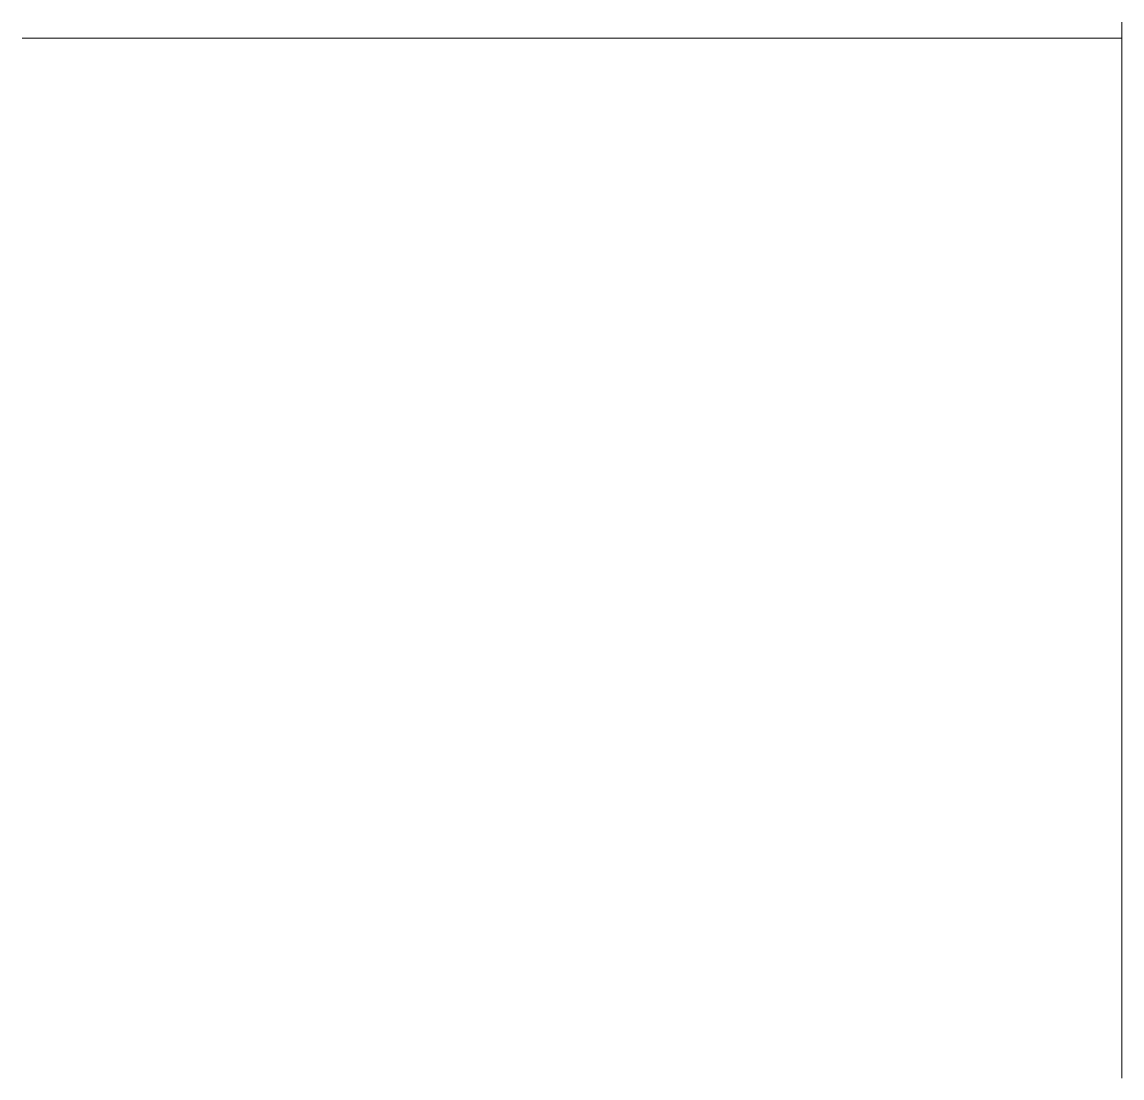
# Model space of a CAD drawing. Header units: millimetres. Extents: x -1807136 to 209800, y 0 to 410608.
# Drawn here: x -6.88 to 0, y 0 to 6.6 of the extents above; entities that cross this region are included whole.
import ezdxf

# ---------------------------------------------------------------- set-up
doc = ezdxf.new("R2010")
doc.units = ezdxf.units.MM
doc.layers.get('0').update_dxf_attribs({"lineweight": 5})

msp = doc.modelspace()

# ---------------------------------------------------------------- linework, layer by layer
at = {"color": 0, "lineweight": 0, "elevation": 1}
msp.add_lwpolyline([(-6.87506, 6.5001), (-6.87506, 6.5001), (-6.87506, 6.5001), (-6.85645, 6.5001), (-6.85645, 6.5001), (-6.85645, 6.5001), (-6.85645, 6.5001), (-6.85645, 6.5001), (-6.85645, 6.5001), (-6.85645, 6.5001), (-6.7561, 6.5001), (-6.7561, 6.5001), (-6.7561, 6.5001), (-6.7561, 6.5001), (0, 6.5001), (0, 6.5001), (0, 6.5001), (0, 6.5001), (0, 6.5001), (0, 6.5001), (0, 6.5001), (0, 6.5001), (0, 6.5127), (0, 6.5127), (0, 6.5127), (0, 6.5127), (0, 6.60024), (0, 6.60024), (0, 6.60024), (0, 6.60024), (0, 6.60024), (0, 6.60024), (0, 6.60024), (0, 6.60024), (0, 6.60024), (0, 6.60024), (0, 6.60024), (0, 6.60024), (0, 6.60024), (0, 6.60024), (0, 6.60024), (0, 6.60024), (0, 6.60024), (0, 6.60024), (0, 6.60024), (0, 6.60024), (0, 6.60024), (0, 6.60024), (0, 6.60024), (0, 6.60024), (0, 6.60024), (0, 6.60024), (0, 6.60024), (0, 6.60024), (0, 6.60024), (0, 6.60024), (0, 6.60024), (0, 6.60024), (0, 6.60024), (0, 6.60024), (0, 6.60024), (0, 6.60024), (0, 6.60024), (0, 6.60024), (0, 6.60024), (0, 6.60024), (0, 6.60024), (0, 6.60024), (0, 6.60024), (0, 6.60024), (0, 6.60024), (0, 6.60024), (0, 6.60024), (0, 6.60024), (0, 6.60024), (0, 6.60024), (0, 6.60024), (0, 6.60024), (0, 6.60024), (0, 6.60024), (0, 6.60024), (0, 6.60024), (0, 6.60024), (0, 6.60024), (0, 6.60024), (0, 6.60024), (0, 6.60024), (0, 6.60024), (0, 6.60024), (0, 6.60024), (0, 6.60024), (0, 6.60024), (0, 6.60024), (0, 6.60024), (0, 6.60024), (0, 6.60024), (0, 6.60024), (0, 6.60024), (0, 6.60024), (0, 6.60024), (0, 6.60024), (0, 6.60024), (0, 6.60024), (0, 6.60024), (0, 6.60024), (0, 6.60024), (0, 6.60024), (0, 6.60024), (0, 6.60024), (0, 6.60024), (0, 6.60024), (0, 0), (0, 0), (0, 0), (0, 0), (0, 0), (0, 0), (0, 0), (0, 0), (0, 0), (0, 0), (0, 0), (0, 0), (0, 0), (0, 0), (0, 0), (0, 0), (0, 0), (0, 0), (0, 0), (0, 0), (0, 0), (0, 0), (0, 0), (0, 0), (0, 0), (0, 0), (0, 0), (0, 0), (0, 0), (0, 0), (0, 0), (0, 0), (0, 0), (0, 0), (0, 0), (0, 0), (0, 0), (0, 0), (0, 0), (0, 0), (0, 0), (0, 0), (0, 0), (0, 0), (0, 0), (0, 0), (0, 0), (0, 0), (0, 0), (0, 0), (0, 0), (0, 0), (0, 0), (0, 0), (0, 0), (0, 0), (0, 0), (0, 0), (0, 0), (0, 0), (0, 0), (0, 0), (0, 0), (0, 0), (0, 0), (0, 0), (0, 0), (0, 0), (0, 0), (0, 0), (0, 0), (0, 0), (0, 0), (0, 0), (0, 0), (0, 0), (0, 0), (0, 0), (0, 0), (0, 0), (0, 0), (0, 0), (0, 0), (0, 0), (0, 0), (0, 0), (0, 0), (0, 0), (0, 0), (0, 0), (0, 0), (0, 0), (0, 0), (0, 0), (0, 0), (0, 0), (0, 0), (0, 0), (0, 0), (0, 0), (0, 0), (0, 0), (0, 0), (0, 0), (0, 0), (0, 0), (0, 0), (0, 0), (0, 0), (0, 0), (0, 0), (0, 0), (0, 0), (0, 0), (0, 0), (0, 0), (0, 0), (0, 0), (0, 0), (0, 0), (0, 0), (0, 0), (0, 0), (0, 0), (0, 0), (0, 0), (0, 0), (0, 0), (0, 0), (0, 0), (0, 0), (0, 0), (0, 0), (0, 0), (0, 0), (0, 0), (0, 0), (0, 0), (0, 0), (0, 0), (0, 0), (0, 0), (0, 0), (0, 0), (0, 0)], dxfattribs=at).dxf.unprotected_set("ltscale", 0)

doc.saveas('drawing.dxf')
